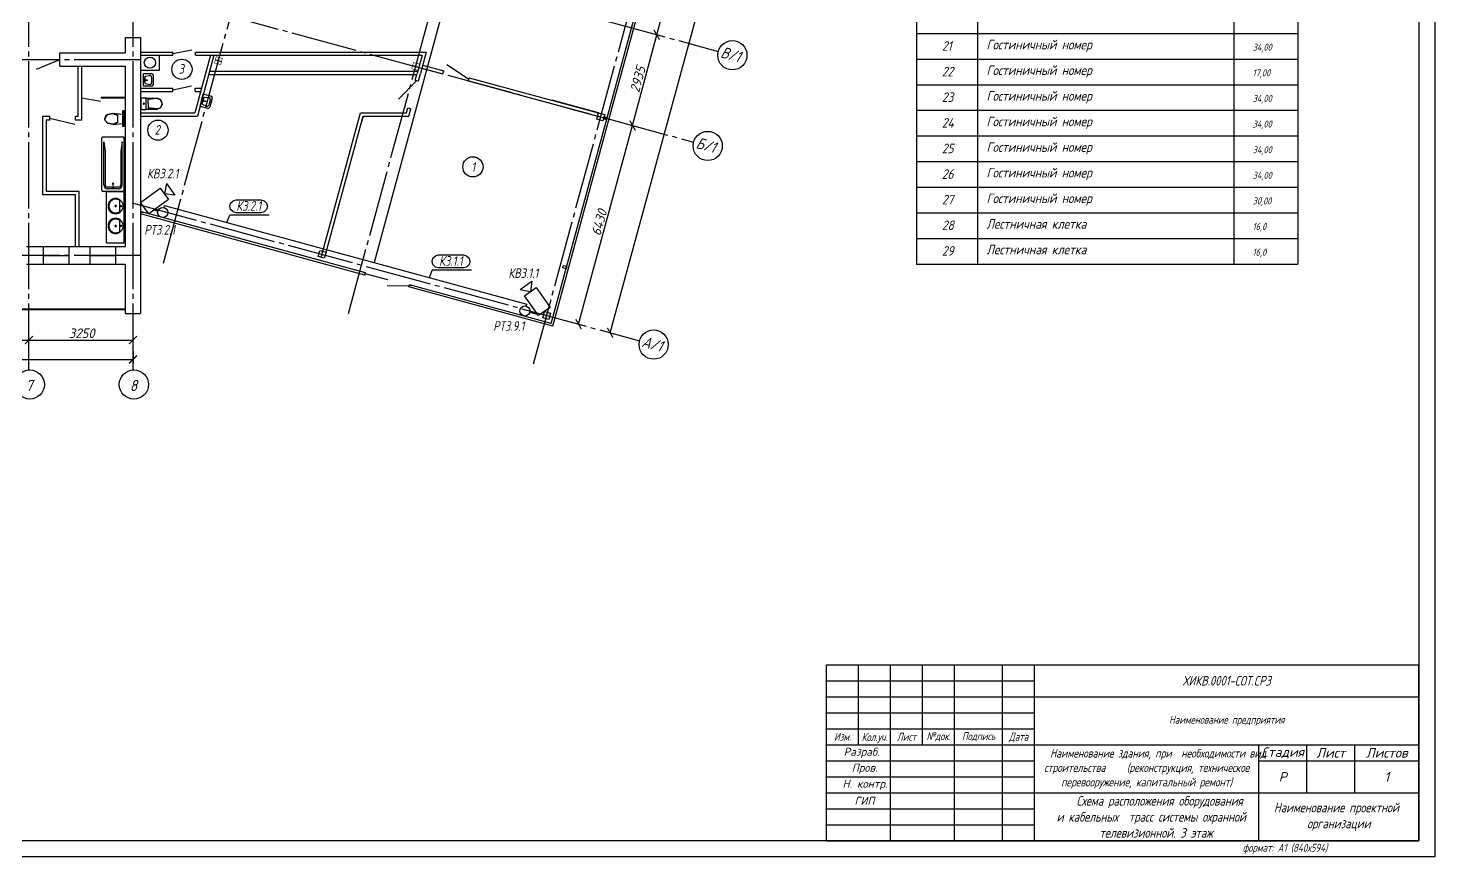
# Model space of a CAD drawing. Extents: x 7 to 847, y 44 to 638.
# Drawn here: x 407.8 to 847.1, y 43.9 to 302.7 of the extents above; entities that cross this region are included whole.
import ezdxf

# ---------------------------------------------------------------- set-up
doc = ezdxf.new("R2010")
doc.units = 0
for name, pattern in [('K5LT32773', [0]), ('K5LT32775', [0]), ('K5LT32783', [0]), ('K5LT32788', [0]), ('K5LT32789', [0]), ('K5LT32790', [0]), ('K5LT32795', [0]), ('K5LT32796', [0]), ('K5LT32798', [0]), ('K5LT32799', [0]), ('K5LT32805', [0]), ('K5LT32808', [0]), ('K5LT32813', [0]), ('K5LT32814', [0]), ('K5LT_AXLED', [25.228283, 20.728283, -1.5, 1.5, -1.5])]:
    doc.linetypes.add(name, pattern=pattern)
doc.layers.get('0').update_dxf_attribs({"linetype": 'CONTINUOUS'})
doc.layers.get('DEFPOINTS').update_dxf_attribs({"linetype": 'CONTINUOUS'})
for name, color, linetype in [('!FRAME_FOR_DRAWING', 7, 'CONTINUOUS'), ('PLINE_09', 7, 'CONTINUOUS'), ('SOZP', 1, 'CONTINUOUS'), ('ПЛАН', 7, 'CONTINUOUS'), ('СОТ', 5, 'CONTINUOUS')]:
    doc.layers.add(name, color=color, linetype=linetype)
doc.styles.add('HIK', font='isocpeui.ttf', dxfattribs={"width": 0.8})
doc.styles.add('KTEXTSTYLE', font='', dxfattribs={"width": 0.96, "height": 5})
doc.styles.add('MYTEXT', font='isocpeur.ttf', dxfattribs={"width": 0.8, "oblique": 15})
doc.styles.get('KTEXTSTYLE').set_extended_font_data('Gost Type AU')
doc.dimstyles.new('ISO-25', dxfattribs={"dimtxt": 2.5, "dimasz": 2.5, "dimexe": 1.25, "dimexo": 0.625, "dimtad": 1, "dimtxsty": 'STANDARD', "dimblk": 'ARCHTICK', "dimcen": 2.5, "dimazin": 3, "dimtfac": 1, "dimtmove": 0, "dimatfit": 3})

# ---------------------------------------------------------------- blocks, each defined once
blk = doc.blocks.new('A$C32553833')
at = {"layer": 'СОТ'}
for p, q in [((10.02, 4.43), (7.62, 2.21)), ((10.02, 4.43), (10.02, 0)), ((10.02, 0), (7.62, 2.21))]:
    blk.add_line(p, q, dxfattribs=at)
blk.add_lwpolyline([(0, 4.43), (7.62, 4.43), (7.62, 0), (0, 0)], close=True, dxfattribs=at)
blk = doc.blocks.new('_ARCHTICK')
at = {"color": 0, "linetype": 'BYBLOCK', "const_width": 0.15}
blk.add_lwpolyline([(-0.5, -0.5), (0.5, 0.5)], dxfattribs=at)
blk = doc.blocks.new('*D369')
at = {"layer": 'DEFPOINTS', "color": 0}
for p in [(382.28, 202.77), (408.08, 205.28), (408.08, 203.75)]:
    blk.add_point(p, dxfattribs=at)
at = {"layer": 'ПЛАН', "color": 0}
for p, q in [((382.28, 203.39), (382.28, 206.53)), ((408.08, 204.38), (408.08, 206.53)), ((382.28, 205.28), (408.08, 205.28))]:
    blk.add_line(p, q, dxfattribs=at)
at = {"layer": 'ПЛАН', "color": 0, "xscale": 2.5, "yscale": 2.5, "zscale": 2.5, "rotation": 180}
blk.add_blockref('_ARCHTICK', (382.28, 205.28), dxfattribs=at)
at = {"layer": 'ПЛАН', "color": 0, "xscale": 2.5, "yscale": 2.5, "zscale": 2.5}
blk.add_blockref('_ARCHTICK', (408.08, 205.28), dxfattribs=at)
at = {"layer": 'ПЛАН', "color": 0, "insert": (395.08, 207.41), "char_height": 2.5, "attachment_point": 5}
blk.add_mtext('{\\fISOCPEUR|b0|i1|c204|p34;\\H1.2x;\\W0.96;2580}', dxfattribs=at)
blk = doc.blocks.new('*D370')
at = {"layer": 'DEFPOINTS', "color": 0}
for p in [(408.08, 203.75), (440.58, 205.28), (440.58, 204.52)]:
    blk.add_point(p, dxfattribs=at)
at = {"layer": 'ПЛАН', "color": 0}
for p, q in [((408.08, 204.38), (408.08, 206.53)), ((440.58, 205.15), (440.58, 206.53)), ((408.08, 205.28), (440.58, 205.28))]:
    blk.add_line(p, q, dxfattribs=at)
at = {"layer": 'ПЛАН', "color": 0, "xscale": 2.5, "yscale": 2.5, "zscale": 2.5, "rotation": 180}
blk.add_blockref('_ARCHTICK', (408.08, 205.28), dxfattribs=at)
at = {"layer": 'ПЛАН', "color": 0, "xscale": 2.5, "yscale": 2.5, "zscale": 2.5}
blk.add_blockref('_ARCHTICK', (440.58, 205.28), dxfattribs=at)
at = {"layer": 'ПЛАН', "color": 0, "insert": (424.58, 207.41), "char_height": 2.5, "attachment_point": 5}
blk.add_mtext('{\\fISOCPEUR|b0|i1|c204|p34;\\H1.2x;\\W0.96;3250}', dxfattribs=at)
blk = doc.blocks.new('*D371')
at = {"layer": 'DEFPOINTS', "color": 0}
for p in [(124.43, 202.36), (440.58, 202.36), (440.58, 199.22)]:
    blk.add_point(p, dxfattribs=at)
at = {"layer": 'ПЛАН', "color": 0}
for p, q in [((124.43, 201.74), (124.43, 197.97)), ((124.43, 199.22), (440.58, 199.22)), ((440.58, 201.74), (440.58, 197.97))]:
    blk.add_line(p, q, dxfattribs=at)
at = {"layer": 'ПЛАН', "color": 0, "xscale": 2.5, "yscale": 2.5, "zscale": 2.5, "rotation": 180}
blk.add_blockref('_ARCHTICK', (124.43, 199.22), dxfattribs=at)
at = {"layer": 'ПЛАН', "color": 0, "xscale": 2.5, "yscale": 2.5, "zscale": 2.5}
blk.add_blockref('_ARCHTICK', (440.58, 199.22), dxfattribs=at)
at = {"layer": 'ПЛАН', "color": 0, "insert": (286.58, 201.34), "char_height": 2.5, "attachment_point": 5}
blk.add_mtext('{\\fISOCPEUR|b0|i1|c204|p34;\\H1.2x;\\W0.96;31615}', dxfattribs=at)
blk = doc.blocks.new('*D372')
at = {"layer": 'DEFPOINTS', "color": 0}
for p in [(596.59, 272.3), (596.59, 272.3), (579.72, 210.25)]:
    blk.add_point(p, dxfattribs=at)
at = {"layer": 'ПЛАН', "color": 0}
for p, q in [((579.72, 210.25), (596.59, 272.3)), ((597.2, 272.13), (597.8, 271.97)), ((580.32, 210.09), (580.92, 209.92))]:
    blk.add_line(p, q, dxfattribs=at)
at = {"layer": 'ПЛАН', "color": 0, "xscale": 2.5, "yscale": 2.5, "zscale": 2.5}
for p, rotation in [((596.59, 272.3), 74.78394000000236), ((579.72, 210.25), 254.7839400000024)]:
    blk.add_blockref('_ARCHTICK', p, dxfattribs=dict(at, rotation=rotation))
at = {"layer": 'ПЛАН', "color": 0, "insert": (586.15, 241.98), "char_height": 2.5, "attachment_point": 5, "rotation": 74.7839}
blk.add_mtext('{\\fISOCPEUR|b0|i1|c204|p34;\\H1.2x;\\W0.96;6430}', dxfattribs=at)
blk = doc.blocks.new('*D373')
at = {"layer": 'DEFPOINTS', "color": 0}
for p in [(604.12, 300.66), (604.12, 300.66), (596.59, 272.3)]:
    blk.add_point(p, dxfattribs=at)
at = {"layer": 'ПЛАН', "color": 0}
for p, q in [((596.59, 272.3), (604.12, 300.66)), ((604.73, 300.5), (605.33, 300.34)), ((597.2, 272.14), (597.8, 271.98))]:
    blk.add_line(p, q, dxfattribs=at)
at = {"layer": 'ПЛАН', "color": 0, "xscale": 2.5, "yscale": 2.5, "zscale": 2.5}
for p, rotation in [((604.12, 300.66), 75.14174646115279), ((596.59, 272.3), 255.1417464611528)]:
    blk.add_blockref('_ARCHTICK', p, dxfattribs=dict(at, rotation=rotation))
at = {"layer": 'ПЛАН', "color": 0, "insert": (598.22, 286.71), "char_height": 2.5, "attachment_point": 5, "rotation": 75.1417}
blk.add_mtext('{\\fISOCPEUR|b0|i1|c204|p34;\\H1.2x;\\W0.96;2935}', dxfattribs=at)
blk = doc.blocks.new('*D374')
at = {"layer": 'DEFPOINTS', "color": 0}
for p in [(612.03, 329.76), (612.03, 329.76), (604.12, 300.66)]:
    blk.add_point(p, dxfattribs=at)
at = {"layer": 'ПЛАН', "color": 0}
for p, q in [((604.12, 300.66), (612.03, 329.76)), ((612.64, 329.59), (613.24, 329.43)), ((604.72, 300.5), (605.33, 300.34))]:
    blk.add_line(p, q, dxfattribs=at)
at = {"layer": 'ПЛАН', "color": 0, "xscale": 2.5, "yscale": 2.5, "zscale": 2.5}
for p, rotation in [((612.03, 329.76), 74.78394000000415), ((604.12, 300.66), 254.7839400000042)]:
    blk.add_blockref('_ARCHTICK', p, dxfattribs=dict(at, rotation=rotation))
at = {"layer": 'ПЛАН', "color": 0, "insert": (606.05, 315.84), "char_height": 2.5, "attachment_point": 5, "rotation": 74.7839}
blk.add_mtext('{\\fISOCPEUR|b0|i1|c204|p34;\\H1.2x;\\W0.96;3015}', dxfattribs=at)
blk = doc.blocks.new('*D378')
at = {"layer": 'DEFPOINTS', "color": 0}
for p in [(651.26, 439.2), (652.5, 438.86), (588.34, 207.9)]:
    blk.add_point(p, dxfattribs=at)
at = {"layer": 'ПЛАН', "color": 0}
for p, q in [((589.59, 207.57), (652.5, 438.86)), ((651.86, 439.04), (653.71, 438.53)), ((588.95, 207.74), (590.79, 207.24))]:
    blk.add_line(p, q, dxfattribs=at)
at = {"layer": 'ПЛАН', "color": 0, "xscale": 2.5, "yscale": 2.5, "zscale": 2.5}
for p, rotation in [((652.5, 438.86), 74.78394000000642), ((589.59, 207.57), 254.7839400000065)]:
    blk.add_blockref('_ARCHTICK', p, dxfattribs=dict(at, rotation=rotation))
at = {"layer": 'ПЛАН', "color": 0, "insert": (617.1, 316.88), "char_height": 2.5, "attachment_point": 5, "rotation": 74.7839}
blk.add_mtext('{\\fISOCPEUR|b0|i1|c204|p34;\\H1.2x;\\W0.96;23970}', dxfattribs=at)

msp = doc.modelspace()

# ---------------------------------------------------------------- linework, layer by layer
at = {"layer": '!FRAME_FOR_DRAWING', "color": 7}
msp.add_lwpolyline([(7.147, 43.874), (7.147, 637.874), (847.147, 637.874), (847.147, 43.874), (7.147, 43.874)], dxfattribs=at)
msp.add_lwpolyline([(27.147, 48.874), (27.147, 632.874), (842.147, 632.874), (842.147, 48.874)], close=True, dxfattribs=at)
for p, q in [((537.348, 288.414), (537.612, 289.384)), ((545.519, 287.232), (545.255, 286.263))]:
    msp.add_line(p, q)
at = {"color": 0, "linetype": 'K5LT32808'}
for p, q in [((443.857, 279.251), (443.803, 279.124)), ((443.803, 279.124), (443.856, 278.997)), ((443.856, 278.997), (443.986, 278.944)), ((443.987, 279.304), (443.857, 279.251)), ((443.986, 278.944), (444.116, 278.997)), ((444.117, 279.251), (443.987, 279.304)), ((444.116, 278.997), (444.17, 279.124)), ((444.17, 279.124), (444.117, 279.251)), ((444.465, 277.273), (444.62, 277.336)), ((444.61, 280.924), (444.471, 280.973)), ((444.689, 280.779), (444.61, 280.924)), ((444.62, 277.336), (444.684, 277.464)), ((444.684, 277.464), (444.689, 280.779)), ((448.148, 277.501), (449.226, 277.972)), ((448.152, 277.414), (449.29, 277.911)), ((449.23, 280.258), (448.153, 280.734)), ((449.294, 280.32), (448.158, 280.821)), ((449.226, 277.972), (449.674, 279.115)), ((449.674, 279.115), (449.23, 280.258)), ((449.29, 277.911), (449.763, 279.115)), ((449.763, 279.115), (449.294, 280.32))]:
    msp.add_line(p, q, dxfattribs=at)
at = {"color": 0, "linetype": 'K5LT32805'}
for p, q in [((431.758, 274.385), (432.238, 275.527)), ((431.844, 273.869), (431.758, 274.385)), ((431.844, 273.869), (431.758, 274.385)), ((431.837, 274.385), (432.294, 275.472)), ((431.919, 273.894), (431.837, 274.385)), ((432.669, 272.937), (431.844, 273.869)), ((432.669, 272.937), (431.844, 273.869)), ((432.704, 273.007), (431.919, 273.894)), ((432.238, 275.527), (432.669, 275.833)), ((432.294, 275.472), (432.704, 275.763)), ((432.669, 275.833), (434.292, 276.118)), ((434.292, 272.651), (432.669, 272.937)), ((432.704, 275.763), (434.284, 276.041)), ((434.284, 272.729), (432.704, 273.007)), ((434.284, 276.041), (435.892, 275.474)), ((435.892, 273.295), (434.284, 272.729)), ((434.292, 276.118), (435.892, 275.567)), ((435.892, 273.203), (434.292, 272.651)), ((434.012, 252.797), (434.105, 252.908)), ((434.105, 252.687), (434.012, 252.797)), ((434.105, 252.908), (434.331, 252.953)), ((434.331, 252.641), (434.105, 252.687)), ((434.331, 252.953), (434.556, 252.908)), ((434.556, 252.687), (434.331, 252.641)), ((434.556, 252.908), (434.65, 252.797)), ((434.65, 252.797), (434.556, 252.687))]:
    msp.add_line(p, q, dxfattribs=at)
at = {"color": 5}
for p, q in [((450.267, 246.653), (450.443, 247.299)), ((448.337, 245.56), (447.205, 245.88)), ((563.397, 215.882), (563.572, 216.523)), ((564.504, 213.948), (567.018, 213.264))]:
    msp.add_line(p, q, dxfattribs=at)
at = {"color": 0}
for p, q in [((470.798, 247.057), (471.043, 248.016)), ((471.043, 246.098), (470.798, 247.057)), ((471.043, 248.016), (471.84, 248.812)), ((471.84, 245.302), (471.043, 246.098)), ((471.84, 248.812), (472.798, 249.057)), ((472.798, 249.057), (480.548, 249.057)), ((472.798, 249.057), (472.798, 249.057)), ((480.548, 249.057), (481.506, 248.812)), ((481.506, 248.812), (482.303, 248.016)), ((482.303, 246.098), (481.506, 245.302)), ((482.303, 248.016), (482.548, 247.057)), ((482.548, 247.057), (482.303, 246.098)), ((472.798, 245.057), (471.84, 245.302)), ((480.548, 245.057), (472.798, 245.057)), ((481.506, 245.302), (480.548, 245.057)), ((534.017, 229.859), (534.262, 230.818)), ((534.262, 228.9), (534.017, 229.859)), ((534.262, 230.818), (535.058, 231.614)), ((535.058, 228.104), (534.262, 228.9)), ((535.058, 231.614), (536.017, 231.859)), ((536.017, 231.859), (543.767, 231.859)), ((536.017, 231.859), (536.017, 231.859)), ((543.767, 231.859), (544.725, 231.614)), ((544.725, 231.614), (545.522, 230.818)), ((545.522, 228.9), (544.725, 228.104)), ((545.522, 230.818), (545.767, 229.859)), ((545.767, 229.859), (545.522, 228.9)), ((536.017, 227.859), (535.058, 228.104)), ((543.767, 227.859), (536.017, 227.859)), ((544.725, 228.104), (543.767, 227.859))]:
    msp.add_line(p, q, dxfattribs=at)
at = {"color": 7}
for p, q in [((657.147, 103.874), (842.147, 103.874)), ((657.147, 48.874), (657.147, 103.874)), ((667.147, 78.874), (667.147, 103.874)), ((677.147, 48.874), (677.147, 103.874)), ((687.147, 78.874), (687.147, 103.874)), ((697.147, 48.874), (697.147, 103.874)), ((712.147, 48.874), (712.147, 103.874)), ((722.147, 48.874), (722.147, 103.874)), ((842.147, 48.874), (842.147, 103.874)), ((842.147, 48.874), (842.147, 103.874)), ((657.147, 98.874), (722.147, 98.874)), ((657.147, 93.874), (842.147, 93.874)), ((657.147, 88.874), (722.147, 88.874)), ((657.147, 83.874), (722.147, 83.874)), ((657.147, 78.874), (842.147, 78.874)), ((792.147, 48.874), (792.147, 78.874)), ((807.147, 63.874), (807.147, 78.874)), ((822.147, 63.874), (822.147, 78.874)), ((657.147, 73.874), (722.147, 73.874)), ((792.147, 73.874), (842.147, 73.874)), ((657.147, 68.874), (722.147, 68.874)), ((657.147, 63.874), (842.147, 63.874)), ((657.147, 58.874), (722.147, 58.874)), ((657.147, 53.874), (722.147, 53.874)), ((657.147, 48.874), (842.147, 48.874)), ((657.147, 48.874), (842.147, 48.874))]:
    msp.add_line(p, q, dxfattribs=at)
at = {"color": 5}
for points in [[(536.482, 305.289), (515.864, 229.502)], [(450.443, 247.299), (563.572, 216.523)]]:
    msp.add_lwpolyline(points, dxfattribs=at)
for centre in [(449.854, 245.132), (562.984, 214.362)]:
    msp.add_circle(centre, 1.576, dxfattribs=at)
at = {"layer": 'PLINE_09', "color": 0}
for points in [[(469.918, 242.001), (470.792, 244.307)], [(533.137, 224.803), (534.01, 227.109)]]:
    msp.add_lwpolyline(points, dxfattribs=at)
at = {"layer": 'SOZP', "color": 0}
for p, q in [((483.094, 244.307), (470.792, 244.307)), ((546.313, 227.109), (534.01, 227.109))]:
    msp.add_line(p, q, dxfattribs=at)
at = {"layer": 'ПЛАН', "color": 0, "linetype": 'K5LT_AXLED'}
for p, q in [((450.081, 229.351), (522.535, 495.73)), ((507.882, 213.63), (580.335, 480.009)), ((565.682, 197.909), (638.135, 464.287)), ((440.583, 195.947), (440.583, 404.386)), ((408.083, 195.947), (408.083, 402.797)), ((440.583, 345.154), (623.356, 295.433)), ((441.487, 314.492), (615.653, 267.112)), ((442.931, 292.847), (72.489, 292.847)), ((440.331, 248.17), (598.777, 205.066)), ((442.931, 231.747), (72.489, 231.747))]:
    msp.add_line(p, q, dxfattribs=at)
at = {"layer": 'ПЛАН', "color": 0, "linetype": 'K5LT32796'}
for p, q in [((685.288, 481.04), (685.288, 229.04)), ((704.324, 481.04), (704.324, 229.04)), ((784.324, 481.04), (784.324, 229.04)), ((804.324, 481.04), (804.324, 229.04)), ((685.288, 301.04), (804.324, 301.04)), ((685.288, 301.04), (804.324, 301.04)), ((685.288, 301.04), (804.324, 301.04)), ((685.288, 301.04), (804.324, 301.04)), ((685.288, 293.04), (804.324, 293.04)), ((685.288, 293.04), (804.324, 293.04)), ((685.288, 293.04), (804.324, 293.04)), ((685.288, 293.04), (804.324, 293.04)), ((685.288, 285.04), (804.324, 285.04)), ((685.288, 285.04), (804.324, 285.04)), ((685.288, 285.04), (804.324, 285.04)), ((685.288, 285.04), (804.324, 285.04)), ((685.288, 277.04), (804.324, 277.04)), ((685.288, 277.04), (804.324, 277.04)), ((685.288, 277.04), (804.324, 277.04)), ((685.288, 277.04), (804.324, 277.04)), ((685.288, 269.04), (804.324, 269.04)), ((685.288, 269.04), (804.324, 269.04)), ((685.288, 269.04), (804.324, 269.04)), ((685.288, 269.04), (804.324, 269.04)), ((685.288, 261.04), (804.324, 261.04)), ((685.288, 261.04), (804.324, 261.04)), ((685.288, 261.04), (804.324, 261.04)), ((685.288, 261.04), (804.324, 261.04)), ((685.288, 253.04), (804.324, 253.04)), ((685.288, 253.04), (804.324, 253.04)), ((685.288, 253.04), (804.324, 253.04)), ((685.288, 253.04), (804.324, 253.04)), ((685.288, 245.04), (804.324, 245.04)), ((685.288, 245.04), (804.324, 245.04)), ((685.288, 245.04), (804.324, 245.04)), ((685.288, 245.04), (804.324, 245.04)), ((685.288, 245.04), (804.324, 245.04)), ((685.288, 245.04), (804.324, 245.04)), ((685.288, 245.04), (804.324, 245.04)), ((685.288, 237.04), (804.324, 237.04)), ((685.288, 237.04), (804.324, 237.04)), ((685.288, 237.04), (804.324, 237.04)), ((685.288, 237.04), (804.324, 237.04)), ((685.288, 229.04), (804.324, 229.04)), ((685.288, 229.04), (804.324, 229.04)), ((685.288, 229.04), (804.324, 229.04)), ((685.288, 229.04), (804.324, 229.04))]:
    msp.add_line(p, q, dxfattribs=at)
at = {"layer": 'ПЛАН', "color": 0, "linetype": 'BYBLOCK'}
for p, q in [((588.32, 273.518), (600.327, 317.664)), ((588.995, 273.334), (601.003, 317.48))]:
    msp.add_line(p, q, dxfattribs=at)
at = {"layer": 'ПЛАН', "color": 0, "linetype": 'K5LT32783'}
for p, q in [((438.081, 299.758), (438.081, 294.997)), ((442.931, 299.758), (442.931, 213.597)), ((417.689, 294.997), (438.081, 294.997)), ((417.689, 290.797), (417.689, 294.997)), ((442.931, 295.243), (453.05, 295.243)), ((453.05, 294.243), (453.05, 295.243)), ((460.05, 295.243), (532.152, 295.243)), ((460.05, 294.243), (460.05, 295.243)), ((532.152, 295.243), (530.32, 288.504)), ((417.689, 290.797), (438.081, 290.797)), ((423.439, 275.097), (423.439, 290.797)), ((424.539, 290.797), (424.539, 273.997)), ((438.081, 290.797), (438.081, 234.497)), ((442.931, 294.243), (453.05, 294.243)), ((464.808, 294.243), (459.908, 276.226)), ((460.05, 294.243), (530.844, 294.243)), ((465.844, 294.243), (460.672, 275.226)), ((530.844, 294.243), (529.283, 288.504)), ((530.781, 290.2), (537.348, 288.414)), ((531.045, 291.171), (537.612, 289.384)), ((444.354, 285.433), (444.368, 287.657)), ((446.366, 287.426), (446.355, 285.639)), ((464.212, 288.241), (529.212, 288.241)), ((464.484, 289.241), (529.484, 289.241)), ((528.736, 286.493), (529.283, 288.504)), ((528.736, 286.493), (529.701, 286.231)), ((529.701, 286.231), (530.32, 288.504)), ((545.254, 286.261), (585.686, 275.264)), ((545.519, 287.232), (587.011, 275.946)), ((442.931, 283.967), (453, 283.967)), ((442.931, 282.967), (453, 282.967)), ((453, 282.967), (453, 283.967)), ((460, 283.967), (462.013, 283.967)), ((460, 282.967), (460, 283.967)), ((460, 282.967), (461.741, 282.967)), ((462.224, 279.005), (462.797, 281.154)), ((464.673, 280.427), (464.212, 278.7)), ((525.944, 276.226), (526.374, 277.809)), ((526.374, 277.809), (527.339, 277.546)), ((526.708, 275.226), (527.339, 277.546)), ((585.95, 276.235), (571.475, 280.172)), ((414.639, 275.097), (412.339, 275.097)), ((412.339, 275.097), (412.339, 250.597)), ((414.639, 273.997), (413.439, 273.997)), ((413.439, 273.997), (413.439, 251.697)), ((414.639, 273.997), (414.639, 275.097)), ((423.439, 275.097), (422.639, 275.097)), ((422.639, 273.997), (422.639, 275.097)), ((423.439, 273.997), (422.639, 273.997)), ((423.439, 273.997), (422.639, 273.997)), ((424.539, 273.997), (423.439, 273.997)), ((442.931, 276.226), (459.908, 276.226)), ((442.931, 275.226), (460.672, 275.226)), ((499.887, 233.007), (511.642, 276.226)), ((500.852, 232.745), (512.407, 275.226)), ((512.407, 275.226), (511.357, 271.367)), ((511.642, 276.226), (525.944, 276.226)), ((512.407, 275.226), (526.708, 275.226)), ((422.639, 250.597), (412.339, 250.597)), ((423.739, 251.697), (413.439, 251.697)), ((422.639, 234.497), (422.639, 250.597)), ((423.739, 234.497), (423.739, 251.697)), ((499.1, 230.113), (442.944, 245.387)), ((442.944, 245.387), (443.716, 245.177)), ((407.331, 234.497), (438.081, 234.497)), ((412.531, 234.497), (412.531, 228.997)), ((420.531, 234.497), (420.531, 228.997)), ((427.081, 234.497), (427.081, 228.997)), ((432.331, 235.697), (437.831, 235.697)), ((435.081, 234.497), (435.081, 228.997)), ((412.531, 231.747), (420.531, 231.747)), ((427.081, 231.747), (435.081, 231.747)), ((438.081, 228.997), (438.081, 213.597)), ((438.081, 213.597), (442.931, 213.597))]:
    msp.add_line(p, q, dxfattribs=at)
at = {"layer": 'ПЛАН', "color": 0, "linetype": 'K5LT32790'}
for p, q in [((438.081, 299.758), (442.931, 299.758)), ((448.781, 294.243), (448.781, 289.497)), ((448.781, 289.497), (442.931, 289.497)), ((407.331, 228.997), (438.081, 228.997)), ((127.981, 214.997), (438.081, 214.997)), ((127.981, 214.797), (438.081, 214.797))]:
    msp.add_line(p, q, dxfattribs=at)
at = {"layer": 'ПЛАН', "color": 0, "linetype": 'K5LT32788'}
for p, q in [((453.05, 294.743), (458.927, 295.961)), ((453, 283.467), (458.877, 284.685)), ((424.539, 280.936), (430.451, 279.902)), ((438.081, 280.997), (430.639, 280.997)), ((430.639, 280.997), (430.639, 280.797)), ((438.081, 280.797), (430.639, 280.797))]:
    msp.add_line(p, q, dxfattribs=at)
at = {"layer": 'ПЛАН', "color": 0, "linetype": 'K5LT32795'}
for p, q in [((410.39, 289.904), (417.689, 292.897)), ((545.387, 286.747), (538.583, 291.284)), ((529.219, 286.362), (523.499, 280.518)), ((414.639, 274.547), (422.392, 272.665)), ((520.133, 224.139), (513.096, 225.943)), ((526.798, 222.216), (519.978, 222.156))]:
    msp.add_line(p, q, dxfattribs=at)
at = {"layer": 'ПЛАН', "color": 0, "linetype": 'K5LT32798'}
for p, q in [((466.308, 292.817), (468.237, 292.293)), ((467.01, 291.59), (467.535, 293.52)), ((527.887, 290.991), (529.817, 290.466)), ((528.59, 289.764), (529.114, 291.694)), ((585.687, 275.27), (587.617, 274.745)), ((499.362, 231.078), (499.887, 233.007)), ((498.66, 232.305), (500.59, 231.78)), ((513.004, 225.605), (513.188, 226.281)), ((526.706, 221.878), (526.89, 222.554)), ((568.811, 213.224), (570.741, 212.699)), ((569.514, 211.997), (570.038, 213.927))]:
    msp.add_line(p, q, dxfattribs=at)
at = {"layer": 'ПЛАН', "color": 0, "linetype": 'K5LT32814'}
for p, q in [((443.848, 284.548), (443.873, 288.548)), ((443.873, 288.548), (446.373, 288.532)), ((446.87, 288.029), (446.851, 285.029)), ((446.348, 284.533), (443.848, 284.548)), ((461.512, 278.276), (462.542, 282.14)), ((462.542, 282.14), (464.958, 281.496)), ((463.927, 277.631), (461.512, 278.276)), ((465.312, 280.884), (464.539, 277.986))]:
    msp.add_line(p, q, dxfattribs=at)
at = {"layer": 'ПЛАН', "color": 0, "linetype": 'K5LT32813'}
for p, q in [((444.06, 286.597), (445.142, 286.59)), ((444.06, 286.497), (445.142, 286.49)), ((444.368, 287.657), (445.774, 287.921)), ((445.142, 286.49), (445.142, 286.59)), ((444.354, 285.433), (445.757, 285.152)), ((462.207, 280.108), (463.252, 279.83)), ((462.224, 279.005), (463.511, 278.379)), ((462.232, 280.205), (463.278, 279.926)), ((462.797, 281.154), (464.224, 281.055)), ((463.252, 279.83), (463.278, 279.926))]:
    msp.add_line(p, q, dxfattribs=at)
at = {"layer": 'ПЛАН', "color": 0, "linetype": 'K5LT32805'}
for p, q in [((437.831, 276.832), (437.358, 276.832)), ((437.358, 271.937), (437.358, 276.832)), ((437.831, 271.937), (437.831, 276.832)), ((434.292, 276.118), (437.358, 275.795)), ((434.292, 272.651), (437.358, 272.975)), ((435.892, 273.203), (435.892, 275.567)), ((437.358, 275.795), (437.358, 272.975)), ((430.831, 251.999), (430.831, 268.399)), ((437.531, 268.699), (431.131, 268.699)), ((437.831, 271.937), (437.358, 271.937)), ((437.831, 251.999), (437.831, 268.399)), ((431.433, 267.226), (431.89, 264.273)), ((431.433, 253.74), (431.433, 267.226)), ((431.89, 264.273), (431.89, 253.78)), ((437.228, 267.226), (436.772, 264.273)), ((436.772, 264.273), (436.772, 253.78)), ((437.228, 253.74), (437.228, 267.226)), ((437.531, 251.699), (431.131, 251.699)), ((436.028, 253.02), (432.633, 253.02)), ((436.028, 252.54), (432.633, 252.54)), ((436.332, 248.931), (436.332, 245.334)), ((436.332, 242.731), (436.332, 239.134))]:
    msp.add_line(p, q, dxfattribs=at)
at = {"layer": 'ПЛАН', "color": 0, "linetype": 'K5LT32808'}
for p, q in [((443.16, 277.275), (443.166, 280.975)), ((443.16, 277.275), (444.465, 277.273)), ((443.166, 280.975), (444.471, 280.973)), ((444.676, 277.419), (448.152, 277.414)), ((444.679, 280.826), (448.158, 280.821)), ((445.289, 279.122), (445.286, 277.75)), ((448.148, 277.501), (445.286, 277.837)), ((448.148, 277.414), (445.286, 277.75)), ((445.289, 279.122), (445.291, 280.494)), ((448.153, 280.821), (445.291, 280.494)), ((448.153, 280.734), (445.291, 280.407))]:
    msp.add_line(p, q, dxfattribs=at)
at = {"layer": 'ПЛАН', "color": 0, "linetype": 'K5LT32799'}
for p, q in [((571.181, 210.507), (588.32, 273.518)), ((571.673, 209.648), (588.995, 273.334)), ((513.004, 225.605), (442.931, 244.665)), ((513.188, 226.281), (442.944, 245.387)), ((571.673, 209.648), (526.706, 221.878)), ((571.181, 210.507), (526.89, 222.554))]:
    msp.add_line(p, q, dxfattribs=at)
at = {"layer": 'ПЛАН', "color": 0, "linetype": 'K5LT32775'}
for p, q in [((585.425, 274.305), (585.95, 276.235)), ((587.355, 273.78), (585.425, 274.305)), ((585.95, 276.235), (587.88, 275.71)), ((587.88, 275.71), (587.355, 273.78)), ((498.397, 231.34), (498.922, 233.27)), ((498.922, 233.27), (500.852, 232.745)), ((500.327, 230.815), (498.397, 231.34)), ((500.852, 232.745), (500.327, 230.815)), ((568.549, 212.259), (569.073, 214.189)), ((570.478, 211.734), (568.549, 212.259)), ((569.073, 214.189), (571.003, 213.664)), ((571.003, 213.664), (570.478, 211.734))]:
    msp.add_line(p, q, dxfattribs=at)
at = {"layer": 'ПЛАН', "color": 0, "linetype": 'K5LT32773'}
for p, q in [((587.512, 274.359), (587.617, 274.745)), ((588.477, 274.097), (587.512, 274.359)), ((587.617, 274.745), (587.722, 275.131)), ((587.722, 275.131), (588.687, 274.869)), ((588.687, 274.869), (588.477, 274.097)), ((442.944, 245.387), (443.716, 245.177)), ((574.96, 228.211), (575.065, 228.597)), ((575.065, 228.597), (576.03, 228.334)), ((512.416, 226.491), (513.188, 226.281)), ((574.855, 227.825), (574.96, 228.211)), ((575.82, 227.562), (574.855, 227.825)), ((576.03, 228.334), (575.82, 227.562)), ((526.89, 222.554), (527.662, 222.344))]:
    msp.add_line(p, q, dxfattribs=at)
at = {"layer": 'ПЛАН', "color": 0, "linetype": 'K5LT32789'}
for p, q in [((432.331, 235.697), (432.331, 251.697)), ((432.331, 251.697), (437.831, 251.697)), ((437.831, 235.697), (437.831, 251.697))]:
    msp.add_line(p, q, dxfattribs=at)
at = {"layer": 'ПЛАН', "color": 0, "linetype": 'K5LT32775', "const_width": 0.18}
for points in [[(466.57, 293.782), (468.5, 293.257), (467.975, 291.328), (466.045, 291.853)], [(528.15, 291.956), (530.079, 291.431), (529.555, 289.501), (527.625, 290.026)]]:
    msp.add_lwpolyline(points, close=True, dxfattribs=at)
at = {"layer": 'ПЛАН', "color": 0, "linetype": 'K5LT32783'}
for centre in [(627.758, 294.236), (620.055, 265.915), (603.179, 203.869)]:
    msp.add_circle(centre, 4.562, dxfattribs=at)
at = {"layer": 'ПЛАН', "color": 0, "linetype": 'K5LT32790'}
msp.add_circle((445.845, 291.927), 1.75, dxfattribs=at)
at = {"layer": 'ПЛАН', "color": 0, "linetype": 'K5LT32796'}
for centre in [(455.854, 289.85), (448.376, 270.847), (546.737, 259.378)]:
    msp.add_circle(centre, 3.155, dxfattribs=at)
at = {"layer": 'ПЛАН', "color": 0}
for centre in [(408.355, 191.394), (440.855, 191.394)]:
    msp.add_circle(centre, 4.562, dxfattribs=at)
at = {"layer": 'ПЛАН', "color": 0, "linetype": 'K5LT32813'}
for centre, start, end in [((444.123, 286.097), 0, 180), ((444.123, 286.097), 180, 0), ((444.128, 286.996), 0, 180), ((444.128, 286.996), 180, 0), ((462.167, 279.705), 0, 180), ((462.167, 279.705), 180, 0), ((462.399, 280.575), 0, 180), ((462.399, 280.575), 180, 0)]:
    msp.add_arc(centre, 0.138, start, end, dxfattribs=at)
at = {"layer": 'ПЛАН', "color": 0, "linetype": 'K5LT32783'}
for centre, start, end in [((445.855, 285.642), 258.66269, 359.63999), ((445.866, 287.429), 359.63999, 100.61729), ((463.729, 278.829), 244.088, 345.0653), ((464.19, 280.556), 345.0653, 86.0426)]:
    msp.add_arc(centre, 0.5, start, end, dxfattribs=at)
at = {"layer": 'ПЛАН', "color": 0, "linetype": 'K5LT32814'}
for centre, start, end in [((446.37, 288.032), 359.63999, 89.63999), ((446.351, 285.033), 269.63999, 359.63999), ((464.829, 281.013), 345.0653, 75.0653), ((464.056, 278.114), 255.0653, 345.0653)]:
    msp.add_arc(centre, 0.5, start, end, dxfattribs=at)
at = {"layer": 'ПЛАН', "color": 0, "linetype": 'K5LT32805'}
for centre, radius, start, end in [((431.131, 268.399), 0.3, 90, 180), ((437.531, 268.399), 0.3, 0, 90), ((431.131, 251.999), 0.3, 180, 270), ((432.633, 253.74), 1.2, 180, 270), ((432.682, 253.811), 0.793, 182.25884, 266.52361), ((434.331, 253.999), 0.258, 0, 180), ((434.331, 253.999), 0.258, 180, 0), ((435.98, 253.811), 0.793, 273.47639, 357.74116), ((436.028, 253.74), 1.2, 270, 0), ((437.531, 251.999), 0.3, 270, 0), ((435.149, 247.133), 2.375, 0, 180), ((435.149, 247.133), 2.375, 180, 0), ((435.149, 247.133), 2.153, 56.65852, 303.34148), ((435.149, 247.133), 0.225, 0, 180), ((435.149, 247.133), 0.225, 180, 0), ((436.874, 247.133), 0.175, 0, 180), ((436.874, 247.133), 0.175, 180, 0), ((435.149, 240.932), 2.375, 0, 180), ((435.149, 240.932), 2.153, 56.65852, 303.34148), ((435.149, 240.932), 2.375, 180, 0), ((435.149, 240.932), 0.225, 0, 180), ((435.149, 240.932), 0.225, 180, 0), ((436.874, 240.932), 0.175, 0, 180), ((436.874, 240.932), 0.175, 180, 0)]:
    msp.add_arc(centre, radius, start, end, dxfattribs=at)

# ---------------------------------------------------------------- block references
at = {"layer": 'СОТ', "color": 0}
for p, rotation in [((445.555, 244.677), 36.09612406348634), ((570.884, 215.463), 125.128631033085)]:
    msp.add_blockref('A$C32553833', p, dxfattribs=dict(at, rotation=rotation))

# ---------------------------------------------------------------- texts
at = {"layer": '!FRAME_FOR_DRAWING', "color": 7, "insert": (739.192, 46.374), "char_height": 2.5, "attachment_point": 4, "style": 'MYTEXT'}
msp.add_mtext_dynamic_manual_height_columns('{\\FISOCPEUR;\\W5.06197;  }                         формат: А1 (840х594)', width=105.1966, gutter_width=12.5, heights=[0], dxfattribs=at)
at = {"color": 7, "attachment_point": 5, "style": 'MYTEXT'}
for s, insert, char_height, width in [('ХИКВ.0001-СОТ.CР3', (782.147, 98.874), 3, 120), ('Наименование предприятия', (782.147, 86.374), 2.5, 120), ('{\\W1.25000x; Разраб.}', (667.319, 76.374), 2.5, 20), ('{\\FISOCPEUR;\\W4.13722; }Наименование здания, при {\\FISOCPEUR;\\W0.94674; }необходимости вид строительства {\\FISOCPEUR;\\W3.08162; }(реконструкция, техническое перевооружение, капитальный ремонт)', (757.147, 71.374), 2.7, 76.24784), ('{\\W1.25000x;Пров.}', (669.064, 71.374), 2.5, 20), ('{\\W1.25000x;Н. контр.}', (669.167, 66.374), 2.5, 20), ('{\\W1.25000x;ГИП}', (669.02, 61.374), 2.5, 20)]:
    msp.add_mtext(s, dxfattribs=dict(at, insert=insert, char_height=char_height, width=width))
at = {"color": 7, "linetype": 'CONTINUOUS', "attachment_point": 5, "style": 'MYTEXT'}
for s, insert, char_height, width in [('Изм.', (662.147, 81.374), 2.5, 10), ('Кол.уч.', (672.147, 80.963), 2.5, 10), ('Лист', (682.147, 81.374), 2.5, 10), ('№док.', (692.147, 81.374), 2.5, 10), ('Подпись', (704.647, 81.374), 2.5, 10), ('Дата', (717.147, 81.15), 2.5, 10), ('{\\W1;Стадия}', (799.647, 76.374), 3, 15), ('{\\W1;Лист}', (814.647, 76.374), 3, 15), ('{\\W1;Листов}', (832.147, 76.374), 3, 20), ('{\\W1;Р}', (799.647, 68.874), 3, 15), ('{\\W1;1}', (832.147, 68.874), 3, 20), ('{\\FISOCPEUR;\\W2.74596; }Схема расположения оборудования  и кабельных {\\FISOCPEUR;\\W0.96024; }трасc системы охранной {\\FISOCPEUR;\\W1.56357; }телевизионной. 3 этаж', (758.569, 56.374), 3, 59.12929), ('Наименование проектной {\\FISOCPEUR;\\W4.42071; }организации', (817.147, 56.374), 3, 50)]:
    msp.add_mtext(s, dxfattribs=dict(at, insert=insert, char_height=char_height, width=width))
at = {"layer": 'ПЛАН', "color": 0, "attachment_point": 1, "style": 'KTEXTSTYLE'}
for s, insert, char_height in [('{\\fISOCPEUR|b0|i0|c204|p34;\\H1.2x;\\Q15;\\W0.86;Гостиничный номер}', (707.115, 299.055), 2.5), ('{\\fISOCPEUR|b0|i0|c204|p34;\\H2.2x;\\Q15;\\W0.86;34,00}', (790.22, 297.844), 1), ('{\\fISOCPEUR|b0|i0|c204|p34;\\H1.2x;\\Q15;\\W0.86;Гостиничный номер}', (707.115, 291.055), 2.5), ('{\\fISOCPEUR|b0|i0|c204|p34;\\H2.2x;\\Q15;\\W0.86;17,00}', (790.22, 289.844), 1), ('{\\fISOCPEUR|b0|i0|c204|p34;\\H1.2x;\\Q15;\\W0.86;Гостиничный номер}', (707.115, 283.055), 2.5), ('{\\fISOCPEUR|b0|i0|c204|p34;\\H2.2x;\\Q15;\\W0.86;34,00}', (790.22, 281.844), 1), ('{\\fISOCPEUR|b0|i0|c204|p34;\\H1.2x;\\Q15;\\W0.86;Гостиничный номер}', (707.115, 275.055), 2.5), ('{\\fISOCPEUR|b0|i0|c204|p34;\\H2.2x;\\Q15;\\W0.86;34,00}', (790.22, 273.844), 1), ('{\\fISOCPEUR|b0|i0|c204|p34;\\H1.2x;\\Q15;\\W0.86;Гостиничный номер}', (707.115, 267.055), 2.5), ('{\\fISOCPEUR|b0|i0|c204|p34;\\H2.2x;\\Q15;\\W0.86;34,00}', (790.22, 265.844), 1), ('{\\fISOCPEUR|b0|i0|c204|p34;\\H1.2x;\\Q15;\\W0.86;Гостиничный номер}', (707.115, 259.055), 2.5), ('{\\fISOCPEUR|b0|i0|c204|p34;\\H2.2x;\\Q15;\\W0.86;34,00}', (790.22, 257.844), 1), ('{\\fISOCPEUR|b0|i0|c204|p34;\\H1.2x;\\Q15;\\W0.86;Гостиничный номер}', (707.115, 251.055), 2.5), ('{\\fISOCPEUR|b0|i0|c204|p34;\\H2.2x;\\Q15;\\W0.86;30,00}', (790.22, 249.844), 1), ('{\\fISOCPEUR|b0|i0|c204|p34;\\H2.2x;\\Q15;\\W0.86;16,0}', (790.22, 241.844), 1), ('{\\fISOCPEUR|b0|i0|c204|p34;\\H2.2x;\\Q15;\\W0.86;16,0}', (790.22, 233.844), 1)]:
    msp.add_mtext(s, dxfattribs=dict(at, insert=insert, char_height=char_height))
at = {"layer": 'ПЛАН', "color": 0, "char_height": 1, "attachment_point": 1}
for s, insert, rotation, style in [('{\\fISOCPEUR|b0|i0|c204|p34;\\H3.5x;\\Q15;\\W0.86;В/1}', (624.758, 297.003), 344.78394, 'HIK'), ('{\\fISOCPEUR|b0|i0|c204|p34;\\H3.5x;\\Q15;\\W0.86;Б/1}', (617.055, 268.682), 344.78394, 'HIK'), ('{\\fISOCPEUR|b0|i0|c204|p34;\\H3.5x;\\Q15;\\W0.86;А/1}', (600.179, 206.636), 344.78394, 'HIK'), ('{\\fISOCPEUR|b0|i0|c204|p34;\\H3.5x;\\Q15;\\W0.86;7}', (407.118, 192.864), 359.64114, 'KTEXTSTYLE'), ('{\\fISOCPEUR|b0|i0|c204|p34;\\H3.5x;\\Q15;\\W0.86;8}', (439.618, 192.864), 359.64114, 'KTEXTSTYLE')]:
    msp.add_mtext(s, dxfattribs=dict(at, insert=insert, rotation=rotation, style=style))
at = {"layer": 'ПЛАН', "color": 0, "attachment_point": 1}
for s, insert, char_height, width, style in [('{\\fISOCPEUR|b0|i0|c204|p34;\\H3x;\\Q15;\\W0.86;21}', (693.178, 298.629), 1, 4.37514, 'HIK'), ('{\\fISOCPEUR|b0|i0|c204|p34;\\H3x;\\Q15;\\W0.86;22}', (693.178, 290.629), 1, 4.37514, 'HIK'), ('{\\fISOCPEUR|b0|i0|c204|p34;\\H3x;\\Q15;\\W0.86;23}', (693.178, 282.629), 1, 4.37514, 'HIK'), ('{\\fISOCPEUR|b0|i0|c204|p34;\\H3x;\\Q15;\\W0.86;24}', (693.178, 274.629), 1, 4.37514, 'HIK'), ('{\\fISOCPEUR|b0|i0|c204|p34;\\H3x;\\Q15;\\W0.86;25}', (693.178, 266.629), 1, 4.37514, 'HIK'), ('{\\fISOCPEUR|b0|i0|c204|p34;\\H3x;\\Q15;\\W0.86;26}', (693.178, 258.629), 1, 4.37514, 'HIK'), ('{\\fISOCPEUR|b0|i0|c204|p34;\\H3x;\\Q15;\\W0.86;27}', (693.178, 250.629), 1, 4.37514, 'HIK'), ('{\\fISOCPEUR|b0|i0|c204|p34;\\H3x;\\Q15;\\W0.86;28}', (693.178, 242.629), 1, 4.37514, 'HIK'), ('{\\fISOCPEUR|b0|i0|c204|p34;\\H1.2x;\\Q15;\\W0.86;Лестничная клетка}', (707.115, 243.055), 2.5, 96.51487, 'KTEXTSTYLE'), ('{\\fISOCPEUR|b0|i0|c204|p34;\\H3x;\\Q15;\\W0.86;29}', (693.178, 234.629), 1, 4.37514, 'HIK'), ('{\\fISOCPEUR|b0|i0|c204|p34;\\H1.2x;\\Q15;\\W0.86;Лестничная клетка}', (707.115, 235.055), 2.5, 96.51487, 'KTEXTSTYLE')]:
    msp.add_mtext(s, dxfattribs=dict(at, insert=insert, char_height=char_height, width=width, style=style))
at = {"layer": 'ПЛАН', "color": 0, "char_height": 1, "attachment_point": 1, "rotation": 360, "style": 'HIK'}
for s, insert, width in [('{\\H3x;3}', (454.856, 291.468), 4.98955), ('{\\H3x;2}', (447.361, 272.451), 4.98955), ('{\\H3x;1}', (546.237, 260.818), 4.98955), ('{\\H3x;КВ3.2.1}', (444.973, 258.78), 10.33235), ('{\\H3x;К3.2.1}', (472.844, 248.681), 10.33235), ('{\\H3x;РТ3.2.1}', (444.101, 241.222), 10.33235), ('{\\H3x;К3.1.1}', (536.188, 231.483), 10.33235), ('{\\H3x;КВ3.1.1}', (557.809, 227.673), 10.33235), ('{\\H3x;РТ3.9.1}', (553.086, 211.161), 10.33235)]:
    msp.add_mtext(s, dxfattribs=dict(at, insert=insert, width=width))

# ---------------------------------------------------------------- dimensions: what is measured, and where the dimension line sits
at = {"layer": 'ПЛАН', "color": 0}
for base, p1, p2, angle, text, picture, middle in [((652.5, 438.862), (588.343, 207.904), (651.255, 439.201), 74.78394, '{\\fISOCPEUR|b0|i1|c204|p34;\\H1.2x;\\W0.96;23970}', '*D378', (619.168, 316.314)), ((612.034, 329.758), (604.121, 300.665), (612.034, 329.758), 74.78394, '{\\fISOCPEUR|b0|i1|c204|p34;\\H1.2x;\\W0.96;3015}', '*D374', (608.097, 315.284)), ((604.121, 300.665), (596.595, 272.296), (604.121, 300.665), 75.14175, '{\\fISOCPEUR|b0|i1|c204|p34;\\H1.2x;\\W0.96;2935}', '*D373', (600.275, 286.166)), ((596.595, 272.296), (579.719, 210.25), (596.595, 272.296), 74.78394, '{\\fISOCPEUR|b0|i1|c204|p34;\\H1.2x;\\W0.96;6430}', '*D372', (588.196, 241.417))]:
    dim = msp.add_linear_dim(base=base, p1=p1, p2=p2, angle=angle, text=text, dimstyle='ISO-25', dxfattribs=at)
    dim.commit()
    dim.dimension.update_dxf_attribs({"geometry": picture, "text_midpoint": middle, "dimtype": 161})
for base, p1, p2, text, picture, middle in [((408.083, 205.281), (382.283, 202.769), (408.083, 203.753), '{\\fISOCPEUR|b0|i1|c204|p34;\\H1.2x;\\W0.96;2580}', '*D369', (395.083, 205.281)), ((440.583, 205.281), (408.083, 203.753), (440.583, 204.525), '{\\fISOCPEUR|b0|i1|c204|p34;\\H1.2x;\\W0.96;3250}', '*D370', (424.583, 205.281)), ((440.583, 199.216), (124.433, 202.362), (440.583, 202.362), '{\\fISOCPEUR|b0|i1|c204|p34;\\H1.2x;\\W0.96;31615}', '*D371', (286.583, 199.216))]:
    dim = msp.add_linear_dim(base=base, p1=p1, p2=p2, text=text, dimstyle='ISO-25', dxfattribs=at)
    dim.commit()
    dim.dimension.update_dxf_attribs({"geometry": picture, "text_midpoint": middle, "dimtype": 160})

doc.saveas('drawing.dxf')
